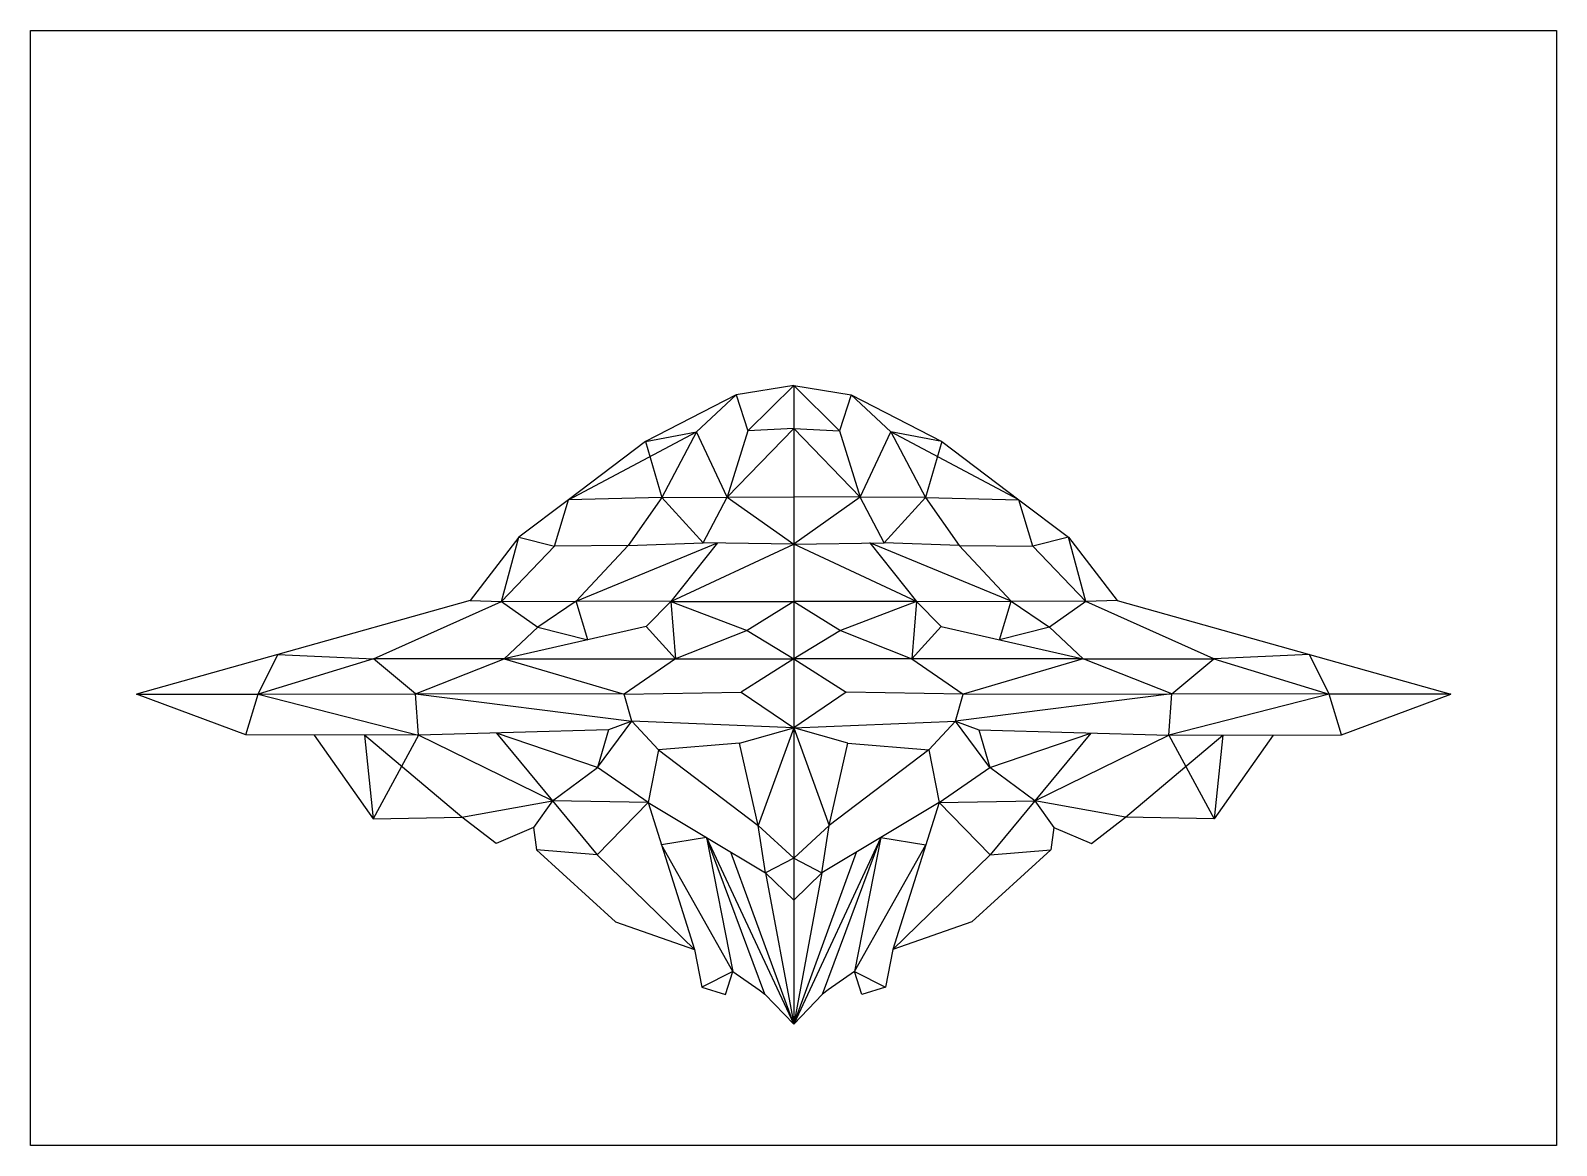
# Model space of a CAD drawing. Header units: millimetres. Extents: x 30678 to 623443, y 24149 to 457316.
import ezdxf

# ---------------------------------------------------------------- set-up
doc = ezdxf.new("R2010")
doc.units = ezdxf.units.MM
doc.header["$LTSCALE"] = 0.5
picture_1 = doc.add_image_def('image1.png', size_in_pixel=(2949, 2155))

msp = doc.modelspace()

# ---------------------------------------------------------------- linework, layer by layer
at = {"color": 4}
for points in [[(304812, 315743), (269515, 297629), (289322, 301392)], [(327128, 319352), (304812, 315743), (309276, 301804)], [(327128, 319352), (349444, 315743), (344980, 301804)], [(349444, 315743), (384741, 297629), (364934, 301392)], [(309276, 301804), (301316, 276019), (327128, 302643)], [(344980, 301804), (352940, 276019), (327128, 302643)], [(289322, 301392), (275929, 275879), (301316, 276019)], [(364934, 301392), (378327, 275879), (352940, 276019)], [(180198, 199557), (214641, 213207), (281195, 213207), (261335, 199483)], [(474058, 199557), (439615, 213207), (373061, 213207), (392921, 199483)]]:
    msp.add_lwpolyline(points, close=True, dxfattribs=at)
msp.add_lwpolyline([(327128, 319352), (327128, 71316)])
for points in [[(269515, 297629), (239648, 275041), (289322, 301392)], [(269515, 297629), (275929, 275879)], [(384741, 297629), (414608, 275041), (364934, 301392)], [(384741, 297629), (378327, 275879)], [(275929, 275879), (239648, 275041)], [(301316, 276019), (327128, 276161)], [(352940, 276019), (327128, 276161)], [(378327, 275879), (414608, 275041)], [(119073, 199493), (180198, 199557), (163871, 213207)], [(214641, 213207), (261335, 199483)], [(439615, 213207), (392921, 199483)], [(535183, 199493), (474058, 199557), (490385, 213207)]]:
    msp.add_lwpolyline(points, dxfattribs=at)
at = {"color": 30}
for points in [[(239648, 275041), (220387, 260474), (201418, 235892), (213651, 235543), (220387, 260474), (234276, 257025), (213651, 235543), (242685, 235620), (262862, 257257), (291951, 258329), (275929, 275879)], [(275929, 275879), (262862, 257257), (234276, 257025), (239648, 275041)], [(414608, 275041), (433869, 260474), (452838, 235892), (440605, 235543), (433869, 260474), (419980, 257025), (440605, 235543), (411571, 235620), (391394, 257257), (362305, 258329), (378327, 275879)], [(378327, 275879), (391394, 257257), (419980, 257025), (414608, 275041)], [(279445, 235518), (242685, 235620), (297554, 258232)], [(297554, 258232), (279445, 235518), (327128, 257717)], [(356702, 258232), (374811, 235518), (327128, 257717)], [(374811, 235518), (411571, 235620), (356702, 258232)], [(201418, 235892), (126786, 214894)], [(242685, 235620), (227788, 225507), (214641, 213207), (163871, 213207), (213651, 235543), (227788, 225507)], [(279445, 235518), (327128, 235518)], [(374811, 235518), (327128, 235518)], [(411571, 235620), (426468, 225507), (439615, 213207), (490385, 213207), (440605, 235543), (426468, 225507)], [(452838, 235892), (527470, 214894)], [(293286, 143803), (316127, 130089), (313366, 148402), (327128, 135777), (316127, 130089), (327128, 119506)], [(360970, 143803), (338129, 130089), (340890, 148402), (327128, 135777), (338129, 130089), (327128, 119506)], [(327128, 71316), (302774, 138106)], [(327128, 71316), (351482, 138106)], [(316127, 130089), (327128, 71316)], [(338129, 130089), (327128, 71316)]]:
    msp.add_lwpolyline(points, dxfattribs=at)
for points in [[(291951, 258329), (301316, 276019), (327128, 257717)], [(362305, 258329), (352940, 276019), (327128, 257717)]]:
    msp.add_lwpolyline(points, close=True, dxfattribs=at)
at = {"color": 6}
for points in [[(227788, 225507), (247155, 220604), (242685, 235620)], [(279445, 235518), (309000, 224194), (281195, 213207), (269821, 225760)], [(374811, 235518), (345256, 224194), (373061, 213207), (384435, 225760)], [(426468, 225507), (407101, 220604), (411571, 235620)], [(126786, 214894), (71871, 199443), (119073, 199493)], [(527470, 214894), (582385, 199443), (535183, 199493)], [(198276, 151765), (233471, 158042), (226062, 147734), (211497, 141464)], [(455980, 151765), (420785, 158042), (428194, 147734), (442759, 141464)]]:
    msp.add_lwpolyline(points, close=True, dxfattribs=at)
for points in [[(279445, 235518), (281195, 213207), (327128, 213207), (306698, 200320), (327128, 186343), (264320, 188999), (261335, 199483), (306698, 200320)], [(327128, 235518), (309000, 224194), (327128, 213207)], [(374811, 235518), (373061, 213207), (327128, 213207), (347558, 200320), (327128, 186343), (389936, 188999), (392921, 199483), (347558, 200320)], [(327128, 235518), (345256, 224194), (327128, 213207)], [(269821, 225760), (214641, 213207)], [(384435, 225760), (439615, 213207)], [(126786, 214894), (163871, 213207), (119073, 199493)], [(527470, 214894), (490385, 213207), (535183, 199493)], [(140915, 183608), (163768, 151093), (198276, 151765), (160407, 183566), (163768, 151093)], [(181350, 183521), (163768, 151093)], [(513341, 183608), (490488, 151093), (455980, 151765), (493849, 183566), (490488, 151093)], [(472906, 183521), (490488, 151093)]]:
    msp.add_lwpolyline(points, dxfattribs=at)
at = {"color": 5}
for points in [[(114323, 183665), (71871, 199443)], [(181350, 183521), (114323, 183665), (119073, 199493)], [(119073, 199493), (181350, 183521)], [(472906, 183521), (539933, 183665), (535183, 199493)], [(535183, 199493), (472906, 183521)], [(539933, 183665), (582385, 199443)], [(255198, 185618), (250949, 171029), (211686, 184382), (233471, 158042), (181350, 183521)], [(399058, 185618), (403307, 171029), (442570, 184382), (420785, 158042), (472906, 183521)], [(233471, 158042), (250949, 171029)], [(420785, 158042), (403307, 171029)]]:
    msp.add_lwpolyline(points, dxfattribs=at)
for points in [[(264320, 188999), (255198, 185618), (181350, 183521), (180198, 199557)], [(389936, 188999), (399058, 185618), (472906, 183521), (474058, 199557)]]:
    msp.add_lwpolyline(points, close=True, dxfattribs=at)
at = {"color": 3}
for points in [[(264320, 188999), (274600, 177842), (270563, 157446), (250949, 171029)], [(389936, 188999), (379656, 177842), (383693, 157446), (403307, 171029)], [(270563, 157446), (233471, 158042), (250798, 137091)], [(383693, 157446), (420785, 158042), (403458, 137091)]]:
    msp.add_lwpolyline(points, close=True, dxfattribs=at)
at = {"color": 1}
for points in [[(306056, 180417), (327128, 186343), (313366, 148402)], [(348200, 180417), (327128, 186343), (340890, 148402)]]:
    msp.add_lwpolyline(points, dxfattribs=at)
for points in [[(274600, 177842), (313366, 148402), (306056, 180417)], [(379656, 177842), (340890, 148402), (348200, 180417)]]:
    msp.add_lwpolyline(points, close=True, dxfattribs=at)
at = {"color": 3}
for points in [[(270563, 157446), (288600, 100242), (250798, 137091), (227201, 138981)], [(270563, 157446), (293286, 143803), (275763, 140953)], [(383693, 157446), (360970, 143803), (378493, 140953)], [(383693, 157446), (365656, 100242), (403458, 137091), (427055, 138981)], [(226062, 147734), (227201, 138981), (257900, 110990), (288600, 100242), (291513, 85686), (300700, 82775), (303559, 91799), (313697, 84567), (315924, 82978), (327128, 71316)], [(293286, 143803), (303559, 91799), (275763, 140953)], [(293286, 143803), (327128, 71316)], [(315924, 82978), (293286, 143803)], [(428194, 147734), (427055, 138981), (396356, 110990), (365656, 100242), (362743, 85686), (353556, 82775), (350697, 91799), (340559, 84567), (338332, 82978), (327128, 71316)], [(360970, 143803), (327128, 71316)], [(338332, 82978), (360970, 143803)], [(360970, 143803), (350697, 91799), (378493, 140953)], [(303559, 91799), (291513, 85686)], [(350697, 91799), (362743, 85686)]]:
    msp.add_lwpolyline(points, dxfattribs=at)

# ---------------------------------------------------------------- pictures from other files: only their frames are drawn
image = msp.add_image(picture_1, insert=(30678, 24149), size_in_units=(592765, 433167))
image.dxf.flags = 7

doc.saveas('drawing.dxf')
